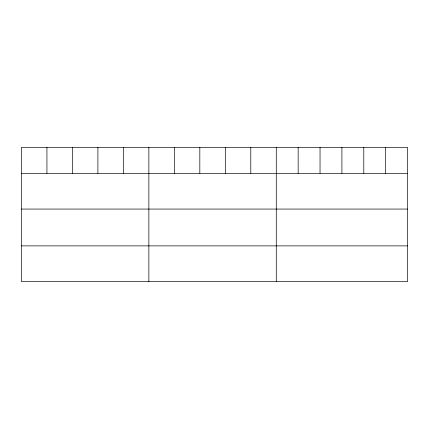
<?xml version="1.0" encoding="UTF-8"?>
<svg xmlns="http://www.w3.org/2000/svg" width="429" height="429" viewBox="0 0 429 429"><rect width="100%" height="100%" fill="white"/><g stroke="black" fill="none" stroke-linecap="round" stroke-linejoin="round"><path stroke-width="0.64" d="M407.55 173.332L407.55 281.612L21.45 281.612L21.45 147.388L407.55 147.388L407.55 173.332L21.45 173.332M21.45 209.062L407.55 209.062M21.45 245.881L407.55 245.881M385.671 147.388L385.671 173.332M363.792 147.388L363.792 173.332M341.913 147.388L341.913 173.332M320.034 147.388L320.034 173.332M298.155 147.388L298.155 173.332M276.276 147.388L276.276 281.612M250.793 147.388L250.793 173.332M225.311 147.388L225.311 173.332M199.828 147.388L199.828 173.332M174.346 147.388L174.346 173.332M148.863 147.388L148.863 281.612M123.38 147.388L123.38 173.332M97.898 147.388L97.898 173.332M72.415 147.388L72.415 173.332M46.933 147.388L46.933 173.332"/></g></svg>
